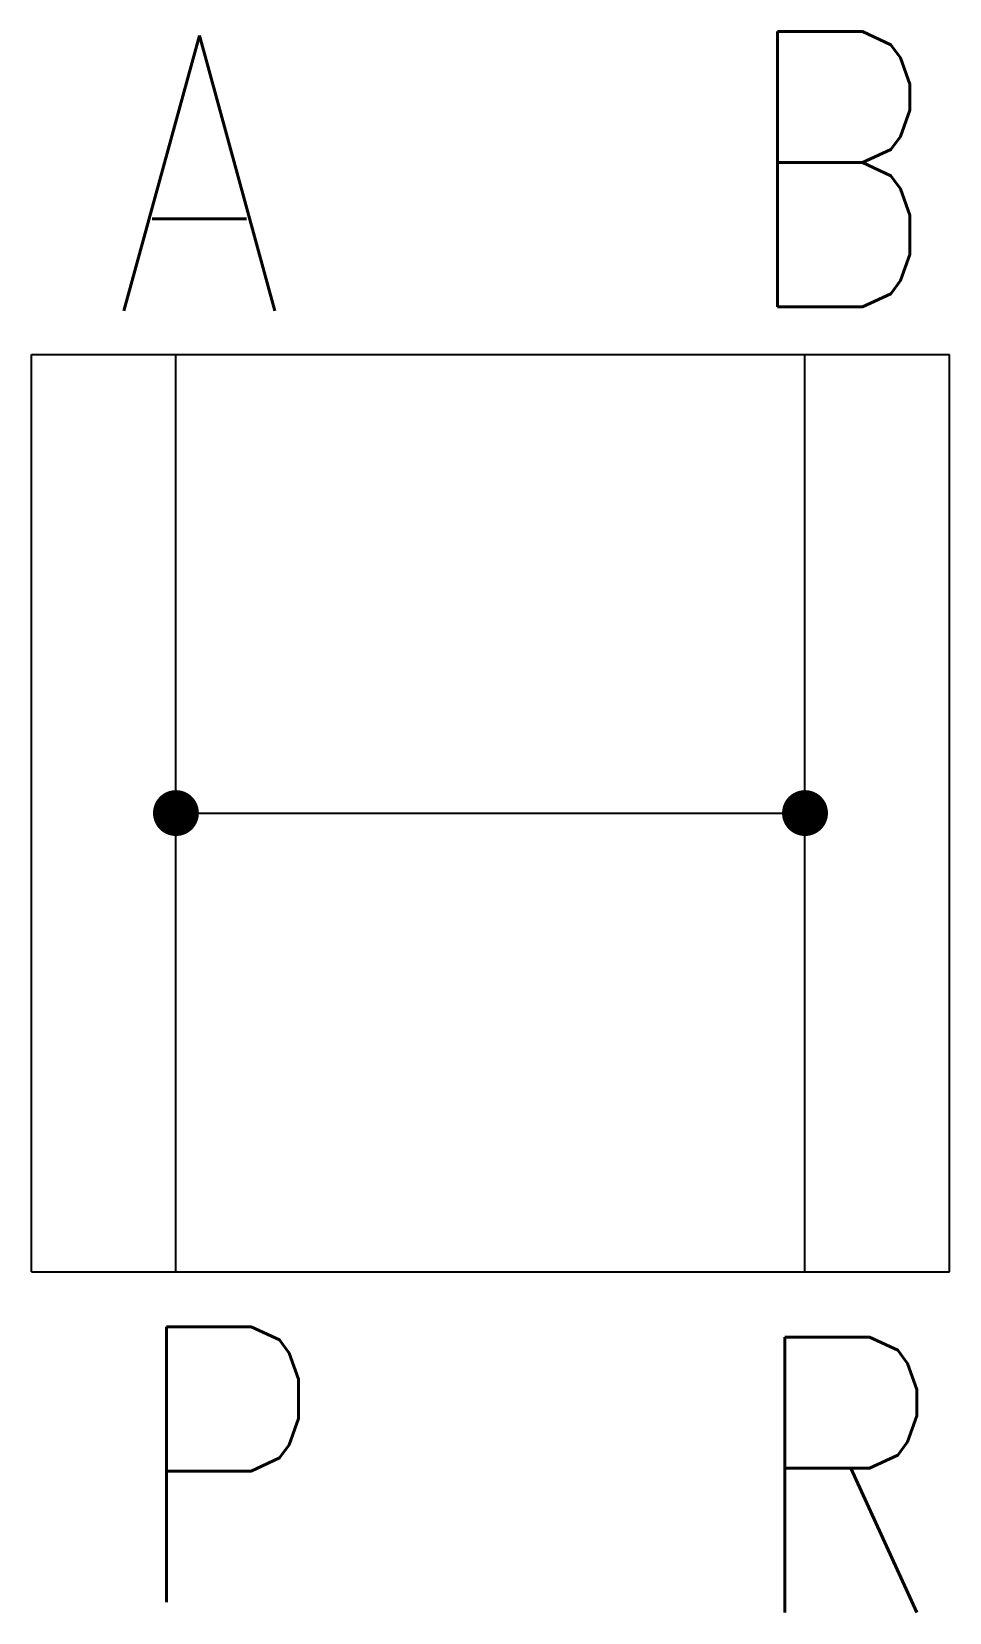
# Model space of a CAD drawing. Extents: x -1.4 to 7.6, y -12.3 to 3.2.
import ezdxf

# ---------------------------------------------------------------- set-up
doc = ezdxf.new("R2010")
doc.units = 0
doc.layers.add('2', color=1, linetype='CONTINUOUS')
doc.styles.get("Standard").update_dxf_attribs({"font": 'SIMPLEX', "width": 0.8})

msp = doc.modelspace()

# ---------------------------------------------------------------- linework, layer by layer
at = {"layer": '2', "color": 0}
for p, q in [((-1.416, -9), (-1.416, 0)), ((-1.416, 0), (7.584, 0)), ((0, -9), (0, 0)), ((6.168, -9), (6.168, 0)), ((7.584, -9), (7.584, 0)), ((0, -4.5), (6.168, -4.5)), ((-1.416, -9), (7.584, -9))]:
    msp.add_line(p, q, dxfattribs=at)
at = {"layer": '2', "color": 0, "const_width": 0.225}
for points in [[(-0.113, -4.5, 1), (0.112, -4.5, 1)], [(6.056, -4.5, 1), (6.281, -4.5, 1)]]:
    msp.add_lwpolyline(points, format="xyb", close=True, dxfattribs=at)

# ---------------------------------------------------------------- texts
at = {"layer": '2', "color": 0, "width": 0.8}
for s, p in [('A', (-0.604, 0.429)), ('B', (5.53, 0.467)), ('P', (-0.465, -12.241)), ('R', (5.599, -12.342))]:
    msp.add_text(s, height=2.7, dxfattribs=at).set_placement(p)

doc.saveas('drawing.dxf')
